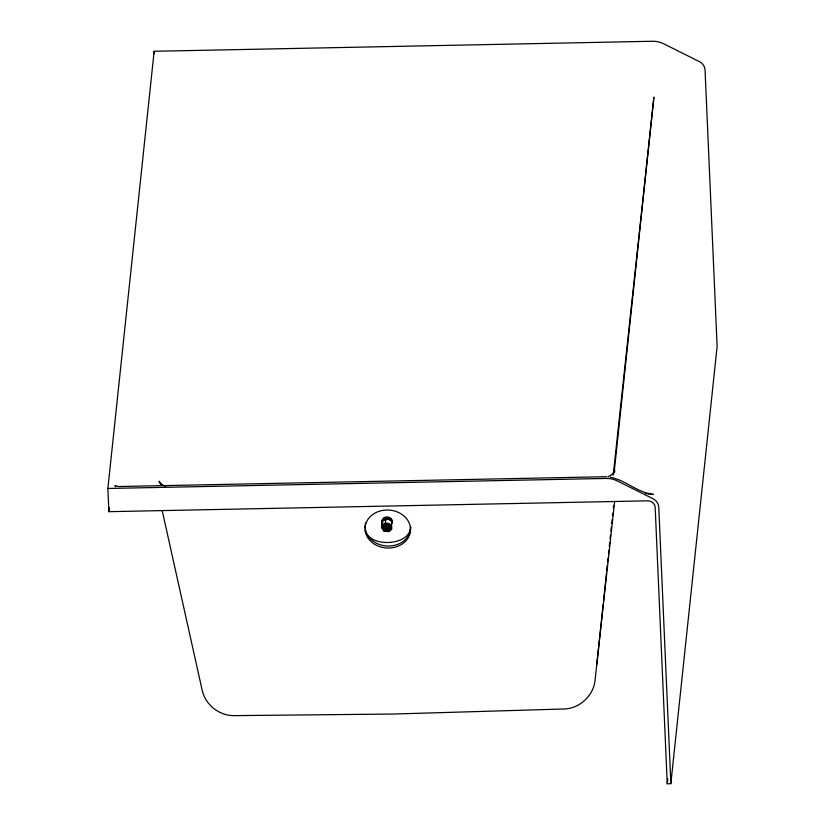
<?xml version="1.0" encoding="UTF-8"?>
<svg xmlns="http://www.w3.org/2000/svg" width="825" height="825" viewBox="0 0 825 825"><rect width="100%" height="100%" fill="white"/><g stroke="black" fill="none" stroke-linecap="round" stroke-linejoin="round"><path stroke-width="1.24" d="M388.792 524.834L388.204 530.764L387.956 523.978L387.069 530.98L386.915 524.04L385.883 530.836L385.894 523.834L384.728 530.403C387.482 532.115 391.39 529.784 390.586 526.412M391.576 525.494L391.813 528.908L390.287 530.764L388.451 531.527L384.192 531.001L382.501 529.207L382.264 524.886L385.316 523.153L388.523 523.267L391.576 525.494L391.071 529.093L388.451 531.527L383.718 531.125M390.338 526.103L390.421 528.608L390.431 526.237M390.421 528.608L390.555 525.463M381.501 528.103L381.635 523.143L382.893 520.338L385.976 518.801L390.225 519.657L392.339 522.875L391.514 524.38L391.648 522.349M387.709 517.584L390.462 518.781L390.39 520.286L387.678 519.121L387.709 517.584L385.079 517.914L381.758 520.658L382.264 522.545L383.14 519.255M384.986 526.567L384.728 530.403L383.305 528.98L383.388 526.814M384.646 525.546L383.945 529.887L384.079 526.618M384.728 530.403L384.955 524.545M390.06 525.948L389.916 529.567L390.184 526.257M383.945 529.887L384.182 525.102M388.967 524.741L389.266 530.238L389.544 525.463M385.883 530.836L386.275 524.401M387.069 530.98L387.492 524.483M389.266 530.238L389.483 526.979M388.204 530.764L388.668 524.246M390.442 527.629L388.575 525.164L385.254 524.896L383.512 526.113L383.305 528.98L383.594 525.442M107.879 488.472L154.151 51.284L652.554 41.25A21.677 19.872 6 0 1 663.486 43.694L699.27 61.545A10.838 9.931 6 0 1 705.055 70.053L717.121 346.49L670.849 783.678L667.239 783.75L655.174 507.313A7.229 6.621 6 0 0 647.666 500.827L108.89 511.675L107.879 488.472L606.282 478.438A21.677 19.872 6 0 1 617.213 480.882L652.998 498.733A10.838 9.931 6 0 1 658.783 507.241L670.849 783.678M108.89 511.675L109.292 507.839M613.222 475.107L653.895 97.164L614.12 472.632L614.728 470.343L613.717 472.972L614.749 471.817L612.078 474.499L607.912 476.933M596.826 664.259L603.199 604.075M603.467 601.518L606.447 573.354M606.715 570.787L607.262 565.672M607.674 561.825L608.077 557.989M608.479 554.142L608.891 550.306M609.293 546.459L609.706 542.623M610.108 538.777L610.521 534.94M610.923 531.104L611.335 527.257M611.738 523.421L612.14 519.575M612.552 515.738L612.82 513.171M613.367 508.056L613.635 505.488M667.239 783.75L667.786 778.635M383.398 524.535L383.027 528.031L383.367 525.587M614.646 501.445L594.856 682.1C592.309 696.857 578.903 708.706 563.857 708.995L393.236 714.038L234.063 715.636C219.264 715.791 205.435 704.849 202.208 690.391L162.247 510.799M382.264 524.886L382.893 520.338M410.695 527.237C409.592 546.274 369.311 547.8 364.98 530.114M385.316 523.153L385.976 518.801M383.305 528.98L383.903 525.226M383.336 520.482L387.678 519.121M386.317 526.958L388.431 526.67M606.499 476.706L118.913 486.523L114.809 485.719L115.593 486.668M645.356 493.525L653.452 494.433L648.151 493.463L648.801 493.546C635.075 490.349 624.133 479.748 610.201 477.232M384.935 524.226L388.534 524.329L391.071 526.536M165.588 486.451L160.091 483.368L161.184 484.347L159.081 481.181L159.73 482.666M390.462 518.781L391.885 521.225M382.305 521.843L381.758 520.658L383.677 517.842L387.018 516.842L390.06 517.708L391.751 519.245L392.452 521.348M154.151 51.284L154.254 53.728M410.664 527.495A22.76 18.985 3.6 0 1 385.739 545.913A22.76 18.985 3.6 0 1 365.588 523.009M365.155 526.783L365.454 532.187A22.76 18.985 3.6 0 0 388.864 548.027A22.76 18.985 3.6 0 0 410.438 531.279L410.128 525.876A22.76 18.985 3.6 0 0 386.729 510.036A22.76 18.985 3.6 0 0 365.155 526.783"/></g></svg>
